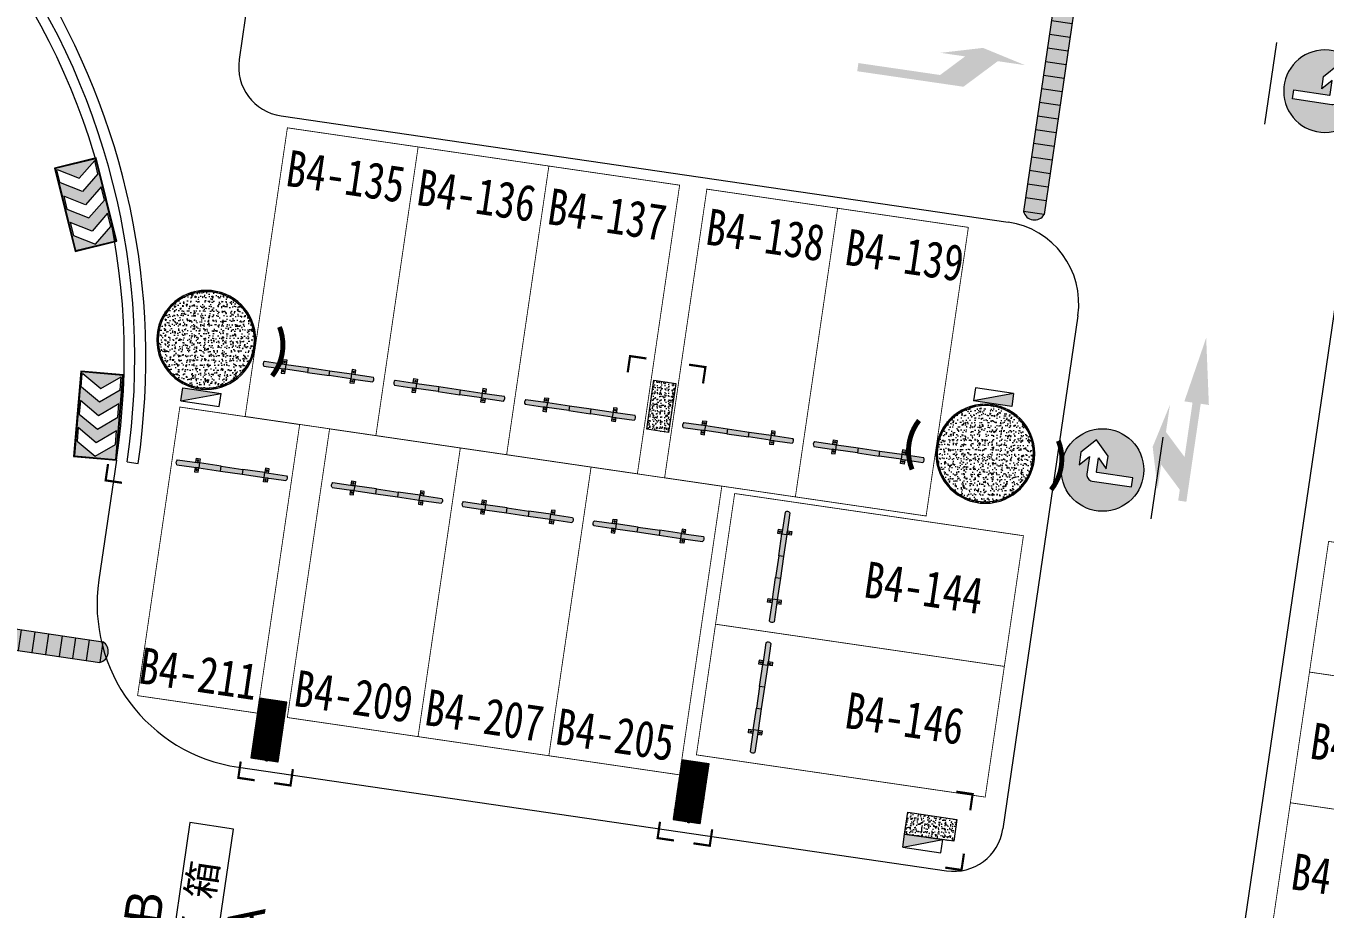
# Model space of a CAD drawing. Header units: inches. Extents: x -414268 to 632271, y -366004 to 318730.
# Drawn here: x -55293 to -31699, y 147831 to 163878 of the extents above; entities that cross this region are included whole.
import ezdxf

# ---------------------------------------------------------------- set-up
doc = ezdxf.new("R2010")
doc.units = ezdxf.units.IN
doc.header["$LTSCALE"] = 1200
doc.header["$MEASUREMENT"] = 0
doc.layers.get('0').update_dxf_attribs({"linetype": 'CONTINUOUS', "lineweight": 0})
for name, color, linetype, lineweight in [('0--PAI--', 7, 'CONTINUOUS', 0), ('0--PAI--BLACK', 7, 'CONTINUOUS', 0), ('0--PAI--BLUE', 5, 'CONTINUOUS', 0), ('0--PAI--HUANG', 40, 'CONTINUOUS', 0), ('0--弧型立面标', 7, 'CONTINUOUS', 0), ('0--挡车架', 7, 'CONTINUOUS', 0), ('0--立面标', 7, 'CONTINUOUS', 0), ('0--路缘线', 1, 'CONTINUOUS', 0), ('0--转弯箭头', 7, 'CONTINUOUS', 0), ('0－－直行转弯箭头', 7, 'CONTINUOUS', 0), ('0－－车位', 4, 'CONTINUOUS', 0), ('0－－车位号码', 7, 'CONTINUOUS', 0), ('7', 7, 'CONTINUOUS', 0), ('COL-GRID-UG-1_8A_200701111', 7, 'CONTINUOUS', 0), ('COL-GRID-UG-1_8A_200701112', 7, 'CONTINUOUS', 0), ('COL-GRID-UG-1_8A_200701113', 7, 'CONTINUOUS', 0), ('COL-GRID-UG-1_8A_200701115', 7, 'CONTINUOUS', 0), ('COL-GRID-UG-1_8A_200701116', 7, 'CONTINUOUS', 0), ('HY消火栓', 7, 'CONTINUOUS', 0), ('PUB_TEXT', 7, 'CONTINUOUS', 0), ('WALL', 7, 'CONTINUOUS', 0)]:
    doc.layers.add(name, color=color, linetype=linetype, lineweight=lineweight)
doc.styles.add('-宋体', font='', dxfattribs={"width": 0.8})
doc.styles.add('-黑体', font='simhei.ttf', dxfattribs={"width": 0.8})
doc.styles.add('方正大黑', font='', dxfattribs={"width": 0.8})
doc.styles.get('-宋体').set_extended_font_data('SimSun')
doc.styles.get('方正大黑').set_extended_font_data('FZDaHei-B02S')
pattern_1 = [(36.6793997, (228513.253, 143157.323), (-7.46671044, 10.0248808), [])]
pattern_2 = [(36.6793997, (236181.675, 142035.805), (-7.46671044, 10.0248808), [])]

# ---------------------------------------------------------------- blocks, each defined once
blk = doc.blocks.new('COL-GRID-UG-1.8a 20070111$0$.8')
at = {"layer": 'COL-GRID-UG-1_8A_200701112'}
h = blk.add_hatch(dxfattribs=at)
h.set_pattern_fill('AR-CONC', color=251, scale=0.02, angle=8.3206, style=0)
h.set_pattern_definition([(50, (-65.09035, -5.26929), (0.14345204, -0.01255043), [0.015, -0.165]), (355, (-65.09035, -5.26929), (-0.02775027, 0.15043843), [0.012, -0.132]), (100.4514, (-65.0784, -5.27034), (0.11570188, 0.1378879), [0.01274804, -0.14022842]), (46.1842, (-65.09035, -5.2293), (0.2134482, -0.0331038), [0.0225, -0.2475]), (96.6356, (-65.07256, -5.23205), (0.18693254, 0.1948236), [0.01912206, -0.2103426]), (351.1842, (-65.09035, -5.2293), (0.1869324, 0.1948237), [0.018, -0.198]), (21, (-65.07035, -5.23929), (0.1193814, -0.08052378), [0.015, -0.165]), (326, (-65.07035, -5.23929), (0.04866307, 0.14503), [0.012, -0.132]), (71.4514, (-65.0604, -5.246), (0.16804453, 0.0645061), [0.01274804, -0.14022842]), (37.5, (-65.09035, -5.26929), (0.00243197, 0.06657877), [0, -0.1304, 0, -0.134, 0, -0.1325]), (7.5, (-65.09035, -5.26929), (0.05261391, 0.07888234), [0, -0.0764, 0, -0.1274, 0, -0.0505]), (327.5, (-65.13495, -5.26929), (0.106764487, -0.004510974), [0, -0.05, 0, -0.156, 0, -0.207]), (317.5, (-65.15495, -5.26929), (0.11663723, 0.020021), [0, -0.065, 0, -0.1036, 0, -0.147])])
h.paths.add_polyline_path([(0.45, -0.2), (-0.45, -0.2), (-0.45, 0.2), (0.45, 0.2)])
at = {"layer": 'COL-GRID-UG-1_8A_200701113'}
blk.add_lwpolyline([(0.45, -0.2), (-0.45, -0.2), (-0.45, 0.2), (0.45, 0.2)], close=True, dxfattribs=at)
blk = doc.blocks.new('COL-GRID-UG-1.8a 20070111$0$COL_1.8')
at = {"layer": 'COL-GRID-UG-1_8A_200701116'}
h = blk.add_hatch(dxfattribs=at)
h.set_pattern_fill('STEEL', color=256, scale=0.5, style=0)
h.set_pattern_definition([(315, (21.45, -21.45), (-0.04419417, -0.04419417), []), (315, (21.45, -21.48125), (-0.04419417, -0.04419417), [])])
edge = h.paths.add_edge_path(flags=16)
edge.add_arc((0, 0), 0.875, 0, 360)
edge = h.paths.add_edge_path()
edge.add_arc((0, 0), 0.9, 0, 360)
h = blk.add_hatch(dxfattribs=at)
h.set_pattern_fill('AR-CONC', color=256, scale=0.025, style=0)
h.set_pattern_definition([(310, (21.45, -21.45), (0.17931505, 0.015688), [0.01875, -0.20625]), (5, (21.45, -21.45), (-0.0346878, -0.188048), [0.015, -0.165]), (259.5486, (21.46494, -21.4487), (0.1446273, -0.1723599), [0.015935, -0.1752855]), (313.8158, (21.45, -21.5), (0.2668103, 0.0413798), [0.028125, -0.309375]), (263.3644, (21.47223, -21.49655), (0.2336657, -0.2435295), [0.0239026, -0.2629282]), (8.8158, (21.45, -21.5), (0.2336655, -0.2435297), [0.0225, -0.2475]), (339, (21.475, -21.4875), (0.14922676, 0.1006547), [0.01875, -0.20625]), (34, (21.475, -21.4875), (0.0608288, -0.1812875), [0.015, -0.165]), (288.5486, (21.48744, -21.47911), (0.2100557, -0.0806326), [0.015935, -0.1752855]), (322.5, (21.45, -21.45), (0.00303996, -0.08322346), [0, -0.163, 0, -0.1675, 0, -0.165625]), (352.5, (21.45, -21.45), (0.06576738, -0.09860293), [0, -0.0955, 0, -0.15925, 0, -0.063125]), (32.5, (21.39425, -21.45), (0.13345561, 0.00563872), [0, -0.0625, 0, -0.195, 0, -0.25875]), (42.5, (21.36925, -21.45), (0.14579654, -0.02502625), [0, -0.08125, 0, -0.1295, 0, -0.18375])])
edge = h.paths.add_edge_path()
edge.add_arc((0, 0), 0.875, 0, 360)
at = {"layer": 'COL-GRID-UG-1_8A_200701115'}
for radius in [0.9, 0.875]:
    blk.add_circle((0, 0), radius, dxfattribs=at)
blk = doc.blocks.new('HY')
for p, q in [((0, 0), (0.24, 0)), ((0, 0), (0.24, -0.7)), ((0, 0), (0, -0.7)), ((0.24, 0), (0.24, -0.7)), ((0, -0.7), (0.24, -0.7))]:
    blk.add_line(p, q)
blk.add_solid([(0, 0), (0.24, 0), (0.24, -0.7)])
blk = doc.blocks.new('A$C6F4820FC')
at = {"layer": '0--挡车架'}
h = blk.add_hatch(color=256, dxfattribs=at)
h.paths.add_polyline_path([(1617, 169), (1684, 169), (1684, 249), (1617, 249)])
h.paths.add_polyline_path([(1639, 209, -1), (1663, 209, -1)], flags=16)
h.paths.add_polyline_path([(1617, 0), (1684, 0), (1684, 79), (1617, 79)])
h.paths.add_polyline_path([(1639, 40, -1), (1663, 40, -1)], flags=16)
h.paths.add_polyline_path([(351, 249), (351, 169), (418, 169), (418, 249)])
h.paths.add_polyline_path([(397, 209, 1), (372, 209, 1)], flags=16)
h.paths.add_polyline_path([(418, 79), (351, 79), (351, 0), (418, 0)])
h.paths.add_polyline_path([(372, 40, -1), (397, 40, -1)], flags=16)
h = blk.add_hatch(color=256, dxfattribs=at)
h.paths.add_polyline_path([(2018, 79, 0.395204), (2018, 169), (1617, 169), (1617, 79), (1684, 79)])
h.paths.add_polyline_path([(819, 169), (819, 79), (1217, 79), (1217, 169)])
h.paths.add_polyline_path([(418, 79), (418, 169), (351, 169), (18, 169, 0.395204), (18, 79)])
h = blk.add_hatch(color=40, dxfattribs=at)
h.paths.add_polyline_path([(1217, 169), (1217, 79), (1617, 79), (1617, 169)])
h.paths.add_polyline_path([(819, 79), (819, 169), (418, 169), (418, 79)])
for p, q in [((18, 169), (418, 169)), ((18, 79), (418, 79)), ((819, 169), (1217, 169)), ((819, 79), (1217, 79)), ((1617, 169), (2018, 169)), ((1617, 79), (2018, 79))]:
    blk.add_line(p, q, dxfattribs=at)
for points in [[(418, 169), (351, 169), (351, 249), (418, 249)], [(1617, 169), (1684, 169), (1684, 249), (1617, 249)], [(418, 79), (351, 79), (351, 0), (418, 0)], [(1617, 79), (1684, 79), (1684, 0), (1617, 0)]]:
    blk.add_lwpolyline(points, close=True, dxfattribs=at)
at = {"layer": '0--挡车架', "color": 0}
for points in [[(819, 169), (819, 79), (418, 79), (418, 169)], [(1617, 169), (1617, 79), (1217, 79), (1217, 169)]]:
    blk.add_lwpolyline(points, close=True, dxfattribs=at)
at = {"layer": '0--挡车架'}
for centre in [(385, 209), (385, 40), (1651, 209), (1651, 40)]:
    blk.add_circle(centre, 12.1, dxfattribs=at)
for centre, start, end in [((66, 124), 136.8717, 223.1283), ((1970, 124), 316.8717, 43.1283)]:
    blk.add_arc(centre, 65.8, start, end, dxfattribs=at)
blk = doc.blocks.new('A$C001A7B1A')
at = {"layer": '0－－车位', "const_width": 15}
blk.add_lwpolyline([(2407, 5308), (7, 5308), (7, 7), (2407, 7)], close=True, dxfattribs=at)
at = {"layer": '0--挡车架'}
blk.add_blockref('A$C6F4820FC', (190, 883), dxfattribs=at)
blk = doc.blocks.new('A$C62CC74C0')
at = {"layer": '0－－车位', "const_width": 15}
blk.add_lwpolyline([(2208, 5308), (8, 5308), (8, 8), (2208, 8)], close=True, dxfattribs=at)
at = {"layer": '0--挡车架'}
blk.add_blockref('A$C6F4820FC', (90, 883), dxfattribs=at)
blk = doc.blocks.new('A$C5703102E')
at = {"layer": '0--PAI--BLUE'}
h = blk.add_hatch(color=5, dxfattribs=at)
h.paths.add_polyline_path([(220, 300), (410, 569), (220, 569), (30, 300), (220, 30), (410, 30)], flags=16)
h.paths.add_polyline_path([(10, 10), (1189, 10), (1189, 589), (10, 589)])
h.paths.add_polyline_path([(410, 300), (600, 30), (790, 30), (600, 300), (790, 569), (600, 569)], flags=16)
h.paths.add_polyline_path([(1169, 30), (979, 30), (790, 300), (979, 569), (1169, 569), (979, 300)], flags=16)
at = {"layer": '0--PAI--'}
for p, q in [((789, 300), (979, 569)), ((1169, 569), (979, 300)), ((979, 30), (789, 300)), ((979, 300), (1169, 30))]:
    blk.add_line(p, q, dxfattribs=at)
for points in [[(0, 0), (1199, 0), (1199, 599), (0, 599)], [(10, 10), (1189, 10), (1189, 589), (10, 589)], [(220, 300), (410, 569), (220, 569), (30, 300), (220, 30), (410, 30)], [(410, 300), (599, 30), (789, 30), (599, 300), (789, 569), (599, 569)]]:
    blk.add_lwpolyline(points, close=True, dxfattribs=at)
for points in [[(1169, 579), (979, 579)], [(979, 30), (1169, 30)]]:
    blk.add_lwpolyline(points, dxfattribs=at)
blk = doc.blocks.new('A$C0C710915')
at = {"layer": '0--PAI--BLACK'}
h = blk.add_hatch(color=256, dxfattribs=at)
h.paths.add_polyline_path([(4875, 380), (4875, 0, 0.657895)])
h.paths.add_polyline_path([(4625, 380), (4375, 380), (4375, 0), (4625, 0)])
h.paths.add_polyline_path([(4125, 380), (3875, 380), (3875, 0), (4125, 0)])
h.paths.add_polyline_path([(3625, 380), (3375, 380), (3375, 0), (3625, 0)])
h.paths.add_polyline_path([(3125, 380), (2875, 380), (2875, 0), (3125, 0)])
h.paths.add_polyline_path([(2375, 0), (2625, 0), (2625, 380), (2375, 380)])
h.paths.add_polyline_path([(2125, 380), (1875, 380), (1875, 0), (2125, 0)])
h.paths.add_polyline_path([(1625, 380), (1375, 380), (1375, 0), (1625, 0)])
h.paths.add_polyline_path([(1125, 380), (875, 380), (875, 0), (1125, 0)])
h.paths.add_polyline_path([(625, 380), (375, 380), (375, 0), (625, 0)])
h.paths.add_polyline_path([(125, 380, 0.657895), (125, 0)])
at = {"layer": '0--PAI--HUANG'}
h = blk.add_hatch(color=40, dxfattribs=at)
h.paths.add_polyline_path([(4625, 0), (4875, 0), (4875, 380), (4625, 380)])
h.paths.add_polyline_path([(4375, 380), (4125, 380), (4125, 0), (4375, 0)])
h.paths.add_polyline_path([(3625, 0), (3875, 0), (3875, 380), (3625, 380)])
h.paths.add_polyline_path([(3125, 0), (3375, 0), (3375, 380), (3125, 380)])
h.paths.add_polyline_path([(2875, 380), (2625, 380), (2625, 0), (2875, 0)])
h.paths.add_polyline_path([(2375, 380), (2125, 380), (2125, 0), (2375, 0)])
h.paths.add_polyline_path([(1875, 380), (1625, 380), (1625, 0), (1875, 0)])
h.paths.add_polyline_path([(1375, 380), (1125, 380), (1125, 0), (1375, 0)])
h.paths.add_polyline_path([(875, 380), (625, 380), (625, 0), (875, 0)])
h.paths.add_polyline_path([(375, 380), (125, 380), (125, 0), (375, 0)])
for p, q in [((125, 380), (4875, 380)), ((125, 380), (125, 0)), ((375, 380), (375, 0)), ((625, 380), (625, 0)), ((875, 380), (875, 0)), ((1125, 380), (1125, 0)), ((1375, 380), (1375, 0)), ((1625, 380), (1625, 0)), ((1875, 380), (1875, 0)), ((2125, 380), (2125, 0)), ((2375, 380), (2375, 0)), ((2625, 380), (2625, 0)), ((2875, 380), (2875, 0)), ((3125, 380), (3125, 0)), ((3375, 380), (3375, 0)), ((3625, 380), (3625, 0)), ((3875, 380), (3875, 0)), ((4125, 380), (4125, 0)), ((4375, 380), (4375, 0)), ((4625, 380), (4625, 0)), ((4875, 380), (4875, 0)), ((125, 0), (4875, 0))]:
    blk.add_line(p, q)
for centre, start, end in [((207, 190), 113.3186, 246.6814), ((4793, 190), 293.3186, 66.6814)]:
    blk.add_arc(centre, 207, start, end)
blk = doc.blocks.new('A$C7F7E4F65')
at = {"layer": '0--PAI--BLACK'}
h = blk.add_hatch(color=256, dxfattribs=at)
h.paths.add_polyline_path([(6875, 0, 0.657895), (6875, 380)])
h.paths.add_polyline_path([(6375, 380), (6375, 0), (6625, 0), (6625, 380)])
h.paths.add_polyline_path([(6125, 380), (5875, 380), (5875, 0), (6125, 0)])
h.paths.add_polyline_path([(5625, 380), (5375, 380), (5375, 0), (5625, 0)])
h.paths.add_polyline_path([(5125, 380), (4875, 380), (4875, 0), (5125, 0)])
h.paths.add_polyline_path([(4375, 0), (4625, 0), (4625, 380), (4375, 380)])
h.paths.add_polyline_path([(3875, 0), (4125, 0), (4125, 380), (3875, 380)])
h.paths.add_polyline_path([(3625, 380), (3375, 380), (3375, 0), (3625, 0)])
h.paths.add_polyline_path([(2875, 0), (3125, 0), (3125, 380), (2875, 380)])
h.paths.add_polyline_path([(2625, 380), (2375, 380), (2375, 0), (2625, 0)])
h.paths.add_polyline_path([(2125, 380), (1875, 380), (1875, 0), (2125, 0)])
h.paths.add_polyline_path([(1375, 0), (1625, 0), (1625, 380), (1375, 380)])
h.paths.add_polyline_path([(875, 0), (1125, 0), (1125, 380), (875, 380)])
h.paths.add_polyline_path([(375, 0), (625, 0), (625, 380), (375, 380)])
h.paths.add_polyline_path([(125, 380, 0.657895), (125, 0)])
at = {"layer": '0--PAI--HUANG'}
h = blk.add_hatch(color=40, dxfattribs=at)
h.paths.add_polyline_path([(6625, 0), (6875, 0), (6875, 380), (6625, 380)])
h.paths.add_polyline_path([(6375, 380), (6125, 380), (6125, 0), (6375, 0)])
h.paths.add_polyline_path([(5625, 0), (5875, 0), (5875, 380), (5625, 380)])
h.paths.add_polyline_path([(5125, 0), (5375, 0), (5375, 380), (5125, 380)])
h.paths.add_polyline_path([(4875, 380), (4625, 380), (4625, 0), (4875, 0)])
h.paths.add_polyline_path([(4125, 0), (4375, 0), (4375, 380), (4125, 380)])
h.paths.add_polyline_path([(3625, 0), (3875, 0), (3875, 380), (3625, 380)])
h.paths.add_polyline_path([(3125, 0), (3375, 0), (3375, 380), (3125, 380)])
h.paths.add_polyline_path([(2625, 0), (2875, 0), (2875, 380), (2625, 380)])
h.paths.add_polyline_path([(2375, 380), (2125, 380), (2125, 0), (2375, 0)])
h.paths.add_polyline_path([(1875, 380), (1625, 380), (1625, 0), (1875, 0)])
h.paths.add_polyline_path([(1125, 0), (1375, 0), (1375, 380), (1125, 380)])
h.paths.add_polyline_path([(875, 380), (625, 380), (625, 0), (875, 0)])
h.paths.add_polyline_path([(375, 380), (125, 380), (125, 0), (375, 0)])
for p, q in [((125, 380), (6875, 380)), ((125, 380), (125, 0)), ((375, 380), (375, 0)), ((625, 380), (625, 0)), ((875, 380), (875, 0)), ((1125, 380), (1125, 0)), ((1375, 380), (1375, 0)), ((1625, 380), (1625, 0)), ((1875, 380), (1875, 0)), ((2125, 380), (2125, 0)), ((2375, 380), (2375, 0)), ((2625, 380), (2625, 0)), ((2875, 380), (2875, 0)), ((3125, 380), (3125, 0)), ((3375, 380), (3375, 0)), ((3625, 380), (3625, 0)), ((3875, 380), (3875, 0)), ((4125, 380), (4125, 0)), ((4375, 380), (4375, 0)), ((4625, 380), (4625, 0)), ((4875, 380), (4875, 0)), ((5125, 380), (5125, 0)), ((5375, 380), (5375, 0)), ((5625, 380), (5625, 0)), ((5875, 380), (5875, 0)), ((5875, 380), (5875, 0)), ((6125, 380), (6125, 0)), ((6375, 380), (6375, 0)), ((6625, 380), (6625, 0)), ((6875, 380), (6875, 0)), ((125, 0), (6875, 0))]:
    blk.add_line(p, q)
for centre, start, end in [((207, 190), 113.3186, 246.6814), ((6793, 190), 293.3186, 66.6814)]:
    blk.add_arc(centre, 207, start, end)
blk = doc.blocks.new('A$C7C86658F')
at = {"lineweight": 0, "ltscale": 5}
blk.add_lwpolyline([(-6107, 112213), (-3107, 112213), (-3107, 113013), (-6107, 113013)], close=True, dxfattribs=at)
at = {"layer": 'PUB_TEXT', "style": '-宋体'}
blk.add_text('灯 箱', height=500, dxfattribs=at).set_placement((-5467, 112392))
blk = doc.blocks.new('A$C05C00BD5')
blk.add_blockref('A$C7C86658F', (15918, -1756))
at = {"color": 1, "style": '方正大黑'}
for s, p in [('B', (10869, 111531)), ('A', (10869, 109671))]:
    blk.add_text(s, height=662, dxfattribs=at).set_placement(p)
blk = doc.blocks.new('A$C50091FAB')
at = {"layer": '0--PAI--BLUE'}
h = blk.add_hatch(color=256, dxfattribs=at)
edge = h.paths.add_edge_path()
edge.add_arc((300, 400), 300, 0, 360)
edge = h.paths.add_edge_path(flags=16)
edge.add_line((312.4, 574), (384.2, 507))
edge.add_line((384.2, 507), (253.9, 507))
edge.add_arc((253.9, 463), 44, 90, 180)
edge.add_line((209.9, 463), (209.9, 174))
edge.add_line((209.9, 174), (275.9, 174))
edge.add_line((275.9, 174), (275.9, 436))
edge.add_arc((280.9, 436), 5, 90, 180, ccw=False)
edge.add_line((280.9, 441), (384.2, 441))
edge.add_line((384.2, 441), (312.4, 374))
edge.add_line((312.4, 374), (404.4, 374))
edge.add_line((404.4, 374), (511.6, 474))
edge.add_line((511.6, 474), (404.4, 574))
edge.add_line((404.4, 574), (312.4, 574))
at = {"layer": '0--PAI--'}
blk.add_lwpolyline([(312.4, 574), (384.2, 507), (253.9, 507, 0.414214), (209.9, 463), (209.9, 174), (275.9, 174), (275.9, 436, -0.414214), (280.9, 441), (384.2, 441), (312.4, 374), (404.4, 374), (511.6, 474), (404.4, 574)], format="xyb", close=True, dxfattribs=at)
blk.add_circle((300, 400), 300, dxfattribs=at)
at = {"layer": '7'}
blk.add_line((600, 0), (0, 0), dxfattribs=at)

msp = doc.modelspace()

# ---------------------------------------------------------------- hatches: boundary and pattern name
at = {"layer": '0--转弯箭头'}
msp.add_hatch(color=256, dxfattribs=at).paths.add_polyline_path([(-37910.2, 163479.6), (-37147.5, 163165.9), (-37642.3, 163238.3), (-38266.1, 162773.7), (-38859.7, 162860.5), (-40195.5, 163055.9), (-40173.8, 163204.3), (-38689.6, 162987.2), (-38235.9, 163325.1), (-38681.2, 163390.2)])
at = {"layer": '0－－直行转弯箭头'}
msp.add_hatch(color=256, dxfattribs=at).paths.add_polyline_path([(-34515.5, 156993.4), (-34587.8, 156498.7), (-34249.9, 156045), (-34105.2, 157034.5), (-34253.6, 157056.2), (-33857.4, 158211), (-33808.4, 156991.1), (-33956.8, 157012.8), (-34217.3, 155231.7), (-34365.7, 155253.4), (-34336.8, 155451.3), (-34674.7, 155905), (-34739.8, 155459.7), (-34829.1, 156230.8)])
at = {"layer": 'COL-GRID-UG-1_8A_200701112'}
h = msp.add_hatch(dxfattribs=at)
h.set_pattern_fill('ANSI31', color=256, scale=100, style=0)
h.set_pattern_definition(pattern_1)
h.paths.add_polyline_path([(-51208.7, 150576.7), (-50714, 150504.4), (-50554.8, 151592.8), (-51049.6, 151665.1)])
h = msp.add_hatch(dxfattribs=at)
h.set_pattern_fill('AR-CONC', color=251, scale=20, angle=90, style=0)
h.set_pattern_definition([(131.6794, (228513.25, 143157.32), (33.177546, 140.12584), [15, -165]), (76.6794, (228513.25, 143157.32), (-152.87068, -5.68792), [12, -132]), (182.1308, (228516.02, 143169), (-119.69303, 134.43801), [12.74804, -140.22842]), (127.8636, (228473.67, 143163.11), (63.64386, 206.4109), [22.5, -247.5]), (178.315, (228478.98, 143180.31), (-165.72145, 213.15816), [19.12206, -210.3426]), (72.8636, (228473.67, 143163.11), (-165.72162, 213.15803), [18, -198]), (102.6794, (228486.46, 143181.45), (96.95209, 106.472026), [15, -165]), (47.6794, (228486.46, 143181.45), (-136.46127, 69.13841), [12, -132]), (153.1308, (228494.54, 143190.33), (-39.50904, 175.610464), [12.74804, -140.22842]), (119.1794, (228513.253, 143157.323), (-65.5260155, 12.041117), [0, -130.4, 0, -134, 0, -132.5]), (89.1794, (228513.25, 143157.32), (-70.43815, 63.475303), [0, -76.4, 0, -127.4, 0, -50.5]), (49.1794, (228506.8, 143113.19), (19.91359, 104.987873), [0, -50, 0, -156, 0, -207]), (39.1794, (228503.9, 143093.4), (-2.931448, 118.306767), [0, -65, 0, -103.6, 0, -147])])
h.paths.add_polyline_path([(-51208.7, 150576.7), (-50714, 150504.4), (-50554.8, 151592.8), (-51049.6, 151665.1)])
h = msp.add_hatch(dxfattribs=at)
h.set_pattern_fill('AR-CONC', color=251, scale=20, angle=90, style=0)
h.set_pattern_definition([(131.6794, (-55087.31, 85917.02), (33.17755, 140.12584), [15, -165]), (76.6794, (-55087.31, 85917.02), (-152.87068, -5.68792), [12, -132]), (182.1308, (-55084.55, 85928.7), (-119.69303, 134.438), [12.74804, -140.22842]), (127.8636, (-55126.89, 85922.81), (63.64386, 206.4109), [22.5, -247.5]), (178.315, (-55121.59, 85940.01), (-165.72145, 213.15816), [19.12206, -210.3426]), (72.8636, (-55126.9, 85922.81), (-165.7216, 213.158), [18, -198]), (102.6794, (-55114.1, 85941.15), (96.9521, 106.47203), [15, -165]), (47.6794, (-55114.1, 85941.15), (-136.46127, 69.1384), [12, -132]), (153.1308, (-55106.02, 85950.03), (-39.50904, 175.61046), [12.74804, -140.22842]), (119.1794, (-55087.31, 85917.024), (-65.526016, 12.041117), [0, -130.4, 0, -134, 0, -132.5]), (89.1794, (-55087.31, 85917.024), (-70.43815, 63.4753), [0, -76.4, 0, -127.4, 0, -50.5]), (49.1794, (-55093.764, 85872.893), (19.91359, 104.987873), [0, -50, 0, -156, 0, -207]), (39.1794, (-55096.66, 85853.1), (-2.93145, 118.30677), [0, -65, 0, -103.6, 0, -147])])
h.paths.add_polyline_path([(-50618.8, 151501.1), (-50749, 150610.5), (-51144.8, 150668.4), (-51014.6, 151559)])
h = msp.add_hatch(dxfattribs=at)
h.set_pattern_fill('ANSI31', color=256, scale=100, style=0)
h.set_pattern_definition(pattern_1)
h.paths.add_polyline_path([(-50618.8, 151501.1), (-50749, 150610.5), (-51144.8, 150668.4), (-51014.6, 151559)])
h = msp.add_hatch(dxfattribs=at)
h.set_pattern_fill('ANSI31', color=256, scale=100, style=0)
h.set_pattern_definition(pattern_2)
h.paths.add_polyline_path([(-43540.3, 149455.2), (-43045.6, 149382.8), (-42886.4, 150471.3), (-43381.1, 150543.6)])
h = msp.add_hatch(dxfattribs=at)
h.set_pattern_fill('AR-CONC', color=251, scale=20, angle=90, style=0)
h.set_pattern_definition([(131.6794, (236181.67, 142035.8), (33.177546, 140.12584), [15, -165]), (76.6794, (236181.67, 142035.8), (-152.87068, -5.68792), [12, -132]), (182.1308, (236184.44, 142047.48), (-119.69303, 134.43801), [12.74804, -140.22842]), (127.8636, (236142.1, 142041.6), (63.64386, 206.4109), [22.5, -247.5]), (178.315, (236147.4, 142058.8), (-165.72145, 213.15816), [19.12206, -210.3426]), (72.8636, (236142.1, 142041.6), (-165.72162, 213.15803), [18, -198]), (102.6794, (236154.88, 142059.94), (96.95209, 106.472026), [15, -165]), (47.6794, (236154.88, 142059.94), (-136.46127, 69.13841), [12, -132]), (153.1308, (236162.96, 142068.81), (-39.50904, 175.610464), [12.74804, -140.22842]), (119.1794, (236181.675, 142035.805), (-65.5260155, 12.041117), [0, -130.4, 0, -134, 0, -132.5]), (89.1794, (236181.675, 142035.805), (-70.43815, 63.475303), [0, -76.4, 0, -127.4, 0, -50.5]), (49.1794, (236175.22, 141991.675), (19.91359, 104.987873), [0, -50, 0, -156, 0, -207]), (39.1794, (236172.33, 141971.89), (-2.931448, 118.306767), [0, -65, 0, -103.6, 0, -147])])
h.paths.add_polyline_path([(-43540.3, 149455.2), (-43045.6, 149382.8), (-42886.4, 150471.3), (-43381.1, 150543.6)])
h = msp.add_hatch(dxfattribs=at)
h.set_pattern_fill('AR-CONC', color=251, scale=20, angle=90, style=0)
h.set_pattern_definition([(131.6794, (-47418.89, 84795.51), (33.17755, 140.12584), [15, -165]), (76.6794, (-47418.89, 84795.5), (-152.87068, -5.68792), [12, -132]), (182.1308, (-47416.12, 84807.18), (-119.69303, 134.438), [12.74804, -140.22842]), (127.8636, (-47458.47, 84801.3), (63.64386, 206.4109), [22.5, -247.5]), (178.315, (-47453.16, 84818.5), (-165.72145, 213.15816), [19.12206, -210.3426]), (72.8636, (-47458.47, 84801.3), (-165.7216, 213.158), [18, -198]), (102.6794, (-47445.68, 84819.64), (96.9521, 106.47203), [15, -165]), (47.6794, (-47445.68, 84819.64), (-136.46127, 69.1384), [12, -132]), (153.1308, (-47437.6, 84828.51), (-39.50904, 175.61046), [12.74804, -140.22842]), (119.1794, (-47418.89, 84795.506), (-65.526016, 12.041117), [0, -130.4, 0, -134, 0, -132.5]), (89.1794, (-47418.89, 84795.506), (-70.43815, 63.4753), [0, -76.4, 0, -127.4, 0, -50.5]), (49.1794, (-47425.34, 84751.375), (19.91359, 104.987873), [0, -50, 0, -156, 0, -207]), (39.1794, (-47428.24, 84731.59), (-2.93145, 118.30677), [0, -65, 0, -103.6, 0, -147])])
h.paths.add_polyline_path([(-42950.3, 150379.6), (-43080.6, 149489), (-43476.4, 149546.9), (-43346.1, 150437.4)])
h = msp.add_hatch(dxfattribs=at)
h.set_pattern_fill('ANSI31', color=256, scale=100, style=0)
h.set_pattern_definition(pattern_2)
h.paths.add_polyline_path([(-42950.3, 150379.6), (-43080.6, 149489), (-43476.4, 149546.9), (-43346.1, 150437.4)])

# ---------------------------------------------------------------- linework, layer by layer
at = {"layer": '0--弧型立面标', "const_width": 90}
for points in [[(-50688.7, 158408.4, -0.2679492), (-50822, 157518.3, -0.2679492)], [(-39072.4, 156709.5, 0.2679492), (-39199.6, 155818.5, 0.2679492)], [(-36541.6, 156339.3, -0.2679492), (-36674.9, 155449.3, -0.2679492)]]:
    msp.add_lwpolyline(points, format="xyb", dxfattribs=at)
at = {"layer": '0--立面标', "const_width": 40}
for points in [[(-44024.3, 157835.8), (-44321.1, 157879.2), (-44364.5, 157582.4)], [(-43249.3, 157722.5), (-42952.4, 157679), (-42995.8, 157382.2)], [(-53549.1, 155577), (-53845.9, 155620.4), (-53802.5, 155917.2)], [(-51139.3, 150171.4), (-51436.1, 150214.8), (-51392.7, 150511.6)], [(-50785.3, 150119.6), (-50488.4, 150076.2), (-50445, 150373)], [(-38396, 149963.2), (-38099.1, 149919.8), (-38142.5, 149623)], [(-43523.8, 149076.5), (-43820.7, 149119.9), (-43777.3, 149416.7)], [(-43169.8, 149024.7), (-42873, 148981.3), (-42829.6, 149278.1)], [(-38597.7, 148583.7), (-38300.9, 148540.2), (-38257.5, 148837.1)]]:
    msp.add_lwpolyline(points, dxfattribs=at)
at = {"layer": '0--路缘线'}
for p, q in [((-33141.1, 147656.9), (-24935.9, 203760.1)), ((-50938.5, 166565.9), (-51421, 163266.6)), ((-50660.7, 162245.8), (-37454.8, 160314.4)), ((-36187.7, 158613.1), (-37551.7, 149286.8)), ((-53651.5, 155987.2), (-53969.9, 153810.3)), ((-51435.6, 150407.8), (-38572.4, 148526.5))]:
    msp.add_line(p, q, dxfattribs=at)
msp.add_lwpolyline([(-53651.5, 155987.2, 0.4197703), (-64478.9, 170405.8), (-64695.5, 170437.5)], format="xyb", dxfattribs=at)
for centre, radius, start, end in [((-50530.5, 163136.3), 900, 171.6794, 261.6794), ((-37671.9, 158830.2), 1500, 351.6794, 81.6794), ((-51001.4, 153376.2), 3000, 171.6794, 261.6794), ((-38442.2, 149417), 900, 261.6794, 351.6794)]:
    msp.add_arc(centre, radius, start, end, dxfattribs=at)
at = {"layer": 'COL-GRID-UG-1_8A_200701112'}
for p, q in [((-50908.4, 150513.9), (-50947.3, 150527.7)), ((-43240, 149392.4), (-43278.9, 149406.1))]:
    msp.add_line(p, q, dxfattribs=at)
at = {"layer": 'COL-GRID-UG-1_8A_200701113'}
for points in [[(-51208.7, 150576.7), (-50714, 150504.4), (-50554.8, 151592.8), (-51049.6, 151665.1), (-51208.7, 150576.7)], [(-43540.3, 149455.2), (-43045.6, 149382.8), (-42886.4, 150471.3), (-43381.1, 150543.6), (-43540.3, 149455.2)]]:
    msp.add_lwpolyline(points, close=True, dxfattribs=at)
at = {"layer": 'WALL'}
msp.add_line((-53453.6, 155958.2), (-53255.7, 155929.3), dxfattribs=at)
msp.add_lwpolyline([(-53453.6, 155958.2, 0.4142136), (-64435.5, 170702.6), (-64522.1, 170715.3)], format="xyb", dxfattribs=at)
msp.add_arc((-66316.8, 157839.5), 13200, 351.6794, 71.69285, dxfattribs=at)

# ---------------------------------------------------------------- block references
for name, p, rotation in [('A$C0C710915', (-36470.7, 165330.7), 261.6793996840337), ('A$C0C710915', (-36470.7, 165330.7), 261.6793996840337), ('A$C001A7B1A', (-51320.3, 156776.2), 351.6793996836047), ('A$C001A7B1A', (-48945.5, 156428.9), 351.6793996836047), ('A$C001A7B1A', (-46570.8, 156081.5), 351.6793996836047), ('A$C001A7B1A', (-43701.3, 155661.9), 351.6793996836047), ('A$C001A7B1A', (-41326.6, 155314.6), 351.6793996836047), ('A$C001A7B1A', (-42427.3, 155389.6), 261.6793996873682), ('A$C7F7E4F65', (-60753.7, 153306.7), 351.6793996836047), ('A$C001A7B1A', (-42774.6, 153014.9), 261.6793996873682), ('A$C05C00BD5', (55917.7, 120624.3), 81.67939968400786)]:
    msp.add_blockref(name, p, dxfattribs=dict(rotation=rotation))
at = {"xscale": -1}
for name, p, rotation in [('A$C62CC74C0', (-52505.8, 156962.1), 171.6793996836047), ('A$C001A7B1A', (-49784.8, 156564.2), 171.6793996836047), ('A$C001A7B1A', (-47410.1, 156216.9), 171.6793996836047), ('A$C001A7B1A', (-45035.3, 155869.6), 171.6793996836047), ('A$C001A7B1A', (-26380.7, 153750.2), 81.67939968736816), ('A$C001A7B1A', (-26728, 151375.5), 81.67939968736816), ('A$C001A7B1A', (-27075.3, 149000.8), 81.67939968736816)]:
    msp.add_blockref(name, p, dxfattribs=dict(at, rotation=rotation))
at = {"layer": '7'}
for name, p, xscale, yscale, zscale, rotation in [('A$C50091FAB', (-32798, 162095.8), -2.499999999999109, 2.5, 2.5, 261.679399683999), ('A$C5703102E', (-53645.2, 159966.9), 1.300000000032443, 1.299999999991996, 1.3, 103.7451302731588), ('A$C5703102E', (-53651.5, 155987.2), 1.300000000023088, 1.299999999988358, 1.3, 85.25018674291094), ('A$C50091FAB', (-34859.9, 154922.3), 2.499999999999106, 2.5, 2.5, 81.67939762682118)]:
    msp.add_blockref(name, p, dxfattribs=dict(at, xscale=xscale, yscale=yscale, zscale=zscale, rotation=rotation))
at = {"layer": 'COL-GRID-UG-1_8A_200701111', "yscale": 1000.000000000002, "zscale": 1000}
for name, p, xscale, rotation in [('COL-GRID-UG-1.8a 20070111$0$COL_1.8', (-52017.9, 158173.8), -999.9999999999881, 171.6793996836047), ('COL-GRID-UG-1.8a 20070111$0$.8', (-43755.8, 156965.4), 1000.000000000001, 81.67939968361085), ('COL-GRID-UG-1.8a 20070111$0$COL_1.8', (-37868.4, 156104.4), -999.9999999999881, 171.6793996836047), ('COL-GRID-UG-1.8a 20070111$0$.8', (-38859.7, 149326.5), 999.999999999988, 351.6793996836047)]:
    msp.add_blockref(name, p, dxfattribs=dict(at, xscale=xscale, rotation=rotation))
at = {"layer": 'HY消火栓', "yscale": 1000.000000000002, "zscale": 1000}
for p, xscale, rotation in [((-52477.6, 157064.1), 999.9999999999984, 81.679399683658), ((-37354.2, 157201.9), 999.9999999999987, 261.6793996836581), ((-39368.6, 148956.3), 999.9999999999984, 81.679399683658)]:
    msp.add_blockref('HY', p, dxfattribs=dict(at, xscale=xscale, rotation=rotation))

# ---------------------------------------------------------------- texts
at = {"layer": '0－－车位号码', "style": '-黑体', "width": 0.8}
for s, p in [('B4-135', (-50598.8, 160976.7)), ('B4-136', (-48224, 160629.4)), ('B4-137', (-45849.3, 160282.1)), ('B4-138', (-42974.3, 159912.2)), ('B4-139', (-40447.6, 159542.7)), ('B4-144', (-40099.7, 153500.4)), ('B4-211', (-53272.9, 151938.4)), ('B4-209', (-50452.9, 151525.9)), ('B4-207', (-48078.2, 151178.6)), ('B4-146', (-40447, 151125.6)), ('B4-205', (-45703.5, 150831.3)), ('B4-145', (-31998.1, 150570.4)), ('B4-147', (-32345.4, 148195.6))]:
    msp.add_text(s, height=660, rotation=351.6794, dxfattribs=at).set_placement(p)

doc.saveas('drawing.dxf')
